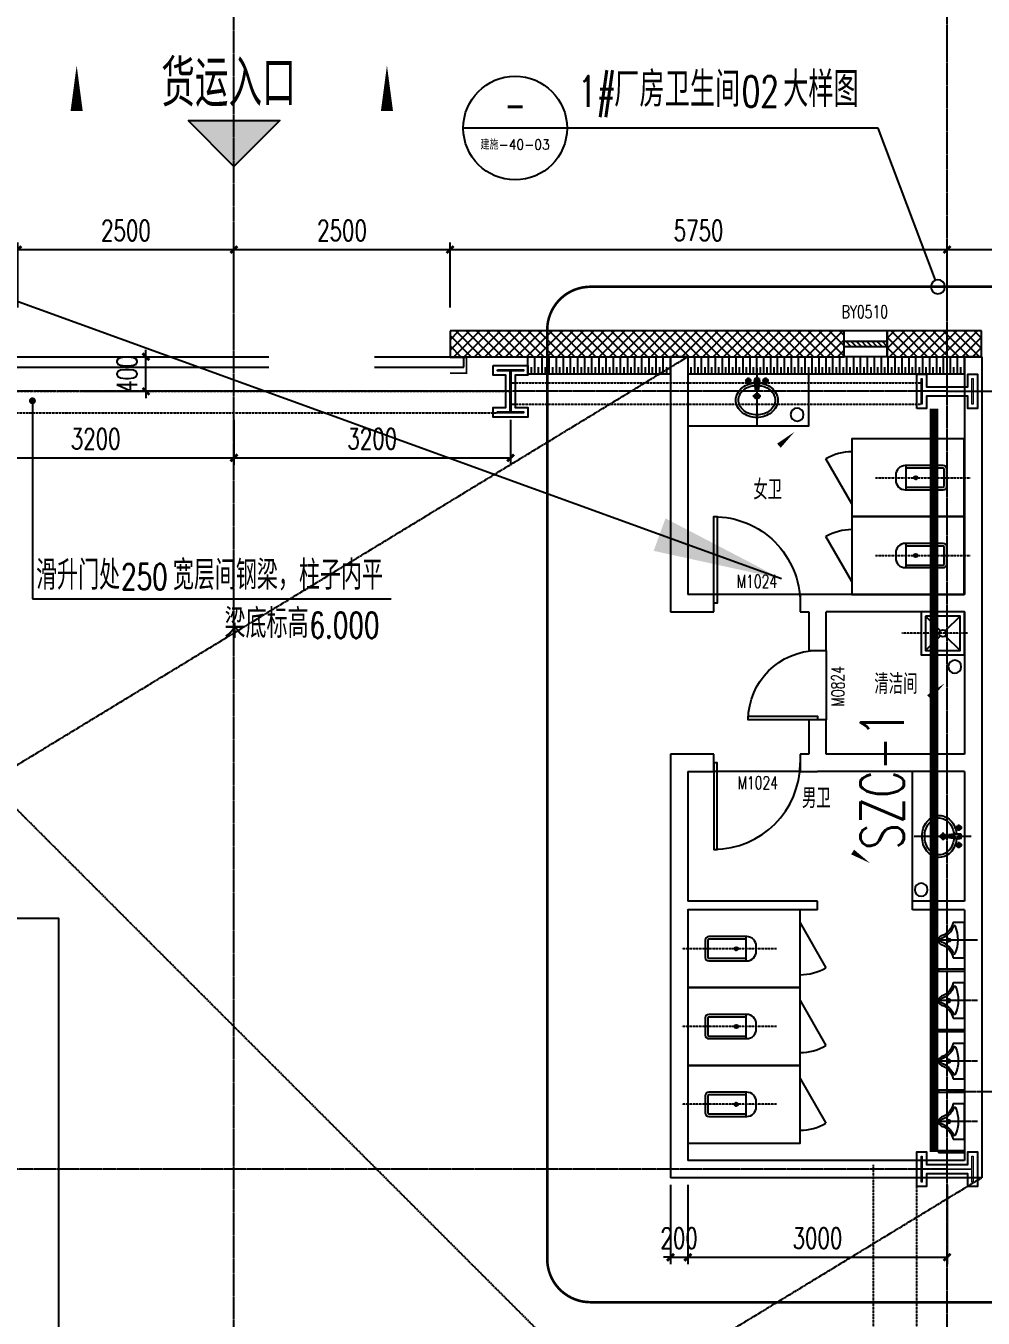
# Model space of a CAD drawing. Extents: x -954573 to 446329, y 489853 to 1226784.
# Drawn here: x -155112 to -144037, y 821096 to 836049 of the extents above; entities that cross this region are included whole.
import ezdxf
from ezdxf.enums import TextEntityAlignment as Align

# ---------------------------------------------------------------- set-up
doc = ezdxf.new("R2010")
doc.units = 0
doc.header["$LTSCALE"] = 10
doc.header["$MEASUREMENT"] = 0
for name, pattern in [('10平面$0$10平面$0$DASH', [0.35, 0.25, -0.1]), ('10平面$0$10平面$1$DOTE', [2.42, 2, -0.2, 0.02, -0.2]), ('10平面$0$CENTER', [2, 1.25, -0.25, 0.25, -0.25]), ('10平面$0$DOTE', [2.42, 2, -0.2, 0.02, -0.2]), ('10平面$1$DASH', [0.35, 0.25, -0.1])]:
    doc.linetypes.add(name, pattern=pattern)
doc.layers.get('Defpoints').update_dxf_attribs({"color": 210})
for name, color, linetype in [('10平面$0$10平面$0$WINDOW', 8, 'Continuous'), ('10平面$0$10平面$1$A-AXIS-DOTE', 8, '10平面$0$10平面$1$DOTE'), ('10平面$0$99平面图例外参$0$A-HATCH-2', 251, 'Continuous'), ('10平面$0$A-AXIS-DOTE', 8, '10平面$0$DOTE'), ('10平面$0$A-AXIS-DP', 8, 'Continuous'), ('10平面$0$A-AXIS-SYMB', 8, 'Continuous'), ('10平面$0$A-HATCH-2', 8, 'Continuous'), ('10平面$0$A-HRAIL', 8, 'Continuous'), ('10平面$0$A-LIN-V', 8, 'Continuous'), ('10平面$0$A-SFCE', 8, 'Continuous'), ('10平面$0$A-TEXT', 8, 'Continuous'), ('10平面$0$A-WC', 8, 'Continuous'), ('10平面$0$A-WINDOW', 8, 'Continuous'), ('10平面$0$AS-WALL', 8, 'Continuous'), ('10平面$0$DIM_ELEV', 3, 'Continuous'), ('10平面$0$DIM_SYMB', 8, 'Continuous'), ('10平面$0$FH-line', 8, 'Continuous'), ('10平面$0$FH-tri', 8, 'Continuous'), ('10平面$0$PUB_HATCH', 8, 'Continuous'), ('10平面$0$PUB_TEXT', 8, 'Continuous'), ('10平面$0$建-窗', 8, 'Continuous'), ('10平面$0$建-门', 8, 'Continuous'), ('10平面$0$建-门窗编号', 8, 'Continuous'), ('A-LIN-V', 9, 'Continuous'), ('建-引出', 3, 'Continuous')]:
    doc.layers.add(name, color=color, linetype=linetype)
for name, color, linetype, lineweight in [('10平面$0$S-col', 2, 'Continuous', 0), ('10平面$0$THIN', 7, 'Continuous', 0), ('10平面$0$柱间支撑', 6, '10平面$0$CENTER', 0)]:
    doc.layers.add(name, color=color, linetype=linetype, lineweight=lineweight)
doc.styles.add('10平面$0$_TCH_DIM', font='SIMPLEX', dxfattribs={"bigfont": 'GBCBIG'})
doc.styles.add('10平面$0$_TCH_DIM_T3', font='SIMPLEX', dxfattribs={"width": 0.705882, "bigfont": 'GBCBIG'})
doc.styles.add('10平面$0$_TCH_WINDOW', font='SIMPLEX', dxfattribs={"height": 3.5, "bigfont": 'GBCBIG'})
doc.styles.add('10平面$0$A-STANDARD', font='SIMPLEX', dxfattribs={"bigfont": 'GBCBIG'})
doc.styles.add('10平面$0$A-WIN-LABEL', font='SIMPLEX', dxfattribs={"bigfont": 'GBCBIG'})
doc.styles.add('10平面$0$TSSD_Rein', font='tj-romans1.shx', dxfattribs={"width": 0.7, "bigfont": 'tj-hztxt.shx'})
doc.dimstyles.new('10平面$0$_TCH_ARCH&&80', dxfattribs={"dimtxt": 238, "dimasz": 80, "dimexe": 80, "dimexo": 80, "dimgap": 101, "dimtad": 1, "dimdec": 0, "dimzin": 0, "dimdsep": 46, "dimtxsty": '10平面$0$_TCH_DIM_T3', "dimblk": '10平面$0$_ArchTick', "dimcen": 0.09, "dimclrt": 7, "dimazin": 2, "dimtfac": 1, "dimtdec": 0, "dimtix": 1, "dimtmove": 2, "dimatfit": 3, "dimfxl": 0, "dimtolj": 1, "dimtzin": 0, "dimarcsym": 0})
pattern_1 = [(45, (60, 0), (-60.000061, 60.000061), []), (135, (60, 0), (-60.000061, -60.000061), [])]

# ---------------------------------------------------------------- blocks, each defined once
blk = doc.blocks.new('10平面$0$_ArchTick')
at = {"color": 0, "linetype": 'ByBlock', "const_width": 0.4}
blk.add_lwpolyline([(-0.5, -0.5), (0.5, 0.5)], dxfattribs=at)
blk = doc.blocks.new('*D3168')
at = {"layer": '10平面$0$A-AXIS-DP', "color": 0, "lineweight": -2}
for p, q in [((68032, 26670), (68032, 26150)), ((71232, 26670), (71232, 26150)), ((68032, 26230), (71232, 26230))]:
    blk.add_line(p, q, dxfattribs=at)
at = {"layer": 'Defpoints', "color": 0}
for p in [(68032, 26750), (71232, 26750), (71232, 26230)]:
    blk.add_point(p, dxfattribs=at)
at = {"layer": '10平面$0$A-AXIS-DP', "color": 0, "lineweight": -2, "xscale": 80, "yscale": 80, "zscale": 80, "rotation": 180}
blk.add_blockref('10平面$0$_ArchTick', (68032, 26230), dxfattribs=at)
at = {"layer": '10平面$0$A-AXIS-DP', "color": 0, "lineweight": -2, "xscale": 80, "yscale": 80, "zscale": 80}
blk.add_blockref('10平面$0$_ArchTick', (71232, 26230), dxfattribs=at)
at = {"layer": '10平面$0$A-AXIS-DP', "color": 7, "insert": (69632, 26450), "char_height": 238, "attachment_point": 5, "style": '10平面$0$_TCH_DIM_T3'}
blk.add_mtext('\\A1;3200', dxfattribs=at)
blk = doc.blocks.new('*D3169')
at = {"layer": '10平面$0$A-AXIS-DP', "color": 0, "lineweight": -2}
for p, q in [((64832, 26670), (64832, 26150)), ((68032, 26670), (68032, 26150)), ((64832, 26230), (68032, 26230))]:
    blk.add_line(p, q, dxfattribs=at)
at = {"layer": 'Defpoints', "color": 0}
for p in [(64832, 26750), (68032, 26750), (68032, 26230)]:
    blk.add_point(p, dxfattribs=at)
at = {"layer": '10平面$0$A-AXIS-DP', "color": 0, "lineweight": -2, "xscale": 80, "yscale": 80, "zscale": 80, "rotation": 180}
blk.add_blockref('10平面$0$_ArchTick', (64832, 26230), dxfattribs=at)
at = {"layer": '10平面$0$A-AXIS-DP', "color": 0, "lineweight": -2, "xscale": 80, "yscale": 80, "zscale": 80}
blk.add_blockref('10平面$0$_ArchTick', (68032, 26230), dxfattribs=at)
at = {"layer": '10平面$0$A-AXIS-DP', "color": 7, "insert": (66432, 26450), "char_height": 238, "attachment_point": 5, "style": '10平面$0$_TCH_DIM_T3'}
blk.add_mtext('\\A1;3200', dxfattribs=at)
blk = doc.blocks.new('10平面$0$清洁间')
at = {"layer": '10平面$0$A-AXIS-DOTE', "linetype": '10平面$1$DASH'}
blk.add_lwpolyline([(2044571, 1694020), (2045331, 1694020)], dxfattribs=at)
at = {"layer": '10平面$0$A-WC'}
for points in [[(2045106, 1693770), (2045106, 1694270), (2044606, 1694270), (2044606, 1693770)], [(2045056, 1693820), (2045056, 1694220), (2044656, 1694220), (2044656, 1693820)]]:
    blk.add_lwpolyline(points, close=True, dxfattribs=at)
for points in [[(2044828, 1694048), (2044656, 1694220)], [(2044884, 1694048), (2045056, 1694220)], [(2044656, 1693820), (2044828, 1693991)], [(2045056, 1693820), (2044884, 1693991)]]:
    blk.add_lwpolyline(points, dxfattribs=at)
blk.add_circle((2044856, 1694020), 40, dxfattribs=at)
blk = doc.blocks.new('10平面$0$厕卫')
at = {"layer": '10平面$0$A-AXIS-DOTE', "linetype": '10平面$1$DASH'}
blk.add_line((50, -823), (50, 272), dxfattribs=at)
at = {"layer": '10平面$0$A-WC'}
for p, q in [((-60, -40), (-60, -470)), ((150, -30), (-50, -30)), ((160, -470), (160, -40)), ((190, -470), (-90, -470)), ((350, -1097), (-170, -1397))]:
    blk.add_line(p, q, dxfattribs=at)
blk.add_lwpolyline([(-400, 203), (-400, -1097), (500, -1097), (500, 203)], close=True, dxfattribs=at)
blk.add_lwpolyline([(190, -40, 0.414214), (150, 0), (-50, 0, 0.414214), (-90, -40), (-90, -480, 0.414214), (20, -590), (80, -590, 0.414214), (190, -480)], format="xyb", close=True, dxfattribs=at)
blk.add_circle((50, -359), 20, dxfattribs=at)
for centre, radius, start, end in [((-50, -40), 10, 90, 180), ((150, -40), 10, 0, 90), ((350, -1097), 600, 180, 209.9999)]:
    blk.add_arc(centre, radius, start, end, dxfattribs=at)
for p in [(50, 0), (50, -359)]:
    blk.add_point(p, dxfattribs=at)
blk = doc.blocks.new('10平面$0$$lvtry$00000224')
at = {"color": 0}
for p, q in [((-363, 0), (-363, -300)), ((-338, 0), (-363, 0)), ((-338, 0), (-338, -300)), ((337, 0), (337, -300)), ((362, 0), (337, 0)), ((362, 0), (362, -300)), ((-338, -300), (-363, -300)), ((362, -300), (337, -300))]:
    blk.add_line(p, q, dxfattribs=at)
at = {"color": 0, "elevation": 0}
blk.add_lwpolyline([(-205, -131), (-205, 0), (205, 0), (205, -131, 0.268068), (51, -263, -0.317765), (0, -300, -0.317765), (-51, -263, 0.268068)], format="xyb", close=True, dxfattribs=at)
at = {"color": 0}
blk.add_circle((0, -182, 0), 20, dxfattribs=at)
for centre, radius, start, end in [((-152, -115, 0), 10, 114.1084, 248.1394), ((5, -466, 0), 395, 66.6675, 114.1084), ((-243, -341, 0), 233, 19.2639, 68.1394), ((243, -341, 0), 233, 110.4941, 160.7361), ((158, -113, 0), 10, 290.4941, 66.6675), ((0, -256, 0), 24, 199.2639, 269.4998), ((0, -256, 0), 24, 270.5002, 340.7361)]:
    blk.add_arc(centre, radius, start, end, dxfattribs=at)
blk.add_point((0, -182, 0), dxfattribs=at)
at = {"layer": '10平面$0$A-AXIS-DOTE'}
blk.add_lwpolyline([(0, 153), (0, -367)], dxfattribs=at)
blk = doc.blocks.new('10平面$0$小便器')
at = {"layer": '10平面$0$A-WC', "xscale": -1, "rotation": 89.99999999999999}
blk.add_blockref('10平面$0$$lvtry$00000224', (2044606, 1695654), dxfattribs=at)
blk = doc.blocks.new('10平面$0$45345')
at = {"layer": '10平面$0$A-WC'}
h = blk.add_hatch(dxfattribs=at)
h.set_pattern_fill('ANSI31', color=256, scale=10)
h.set_pattern_definition([(30, (40598742844.535, 3385776346.45), (-7.9375, 13.74815), [])])
edge = h.paths.add_edge_path()
edge.add_arc((40598742441.347763, 3385774511.717568), 50, 0, 360)
blk.add_circle((40598742441.347763, 3385774511.717568), 50, dxfattribs=at)
blk = doc.blocks.new('10平面$0$343243')
at = {"layer": '10平面$0$10平面$1$A-AXIS-DOTE'}
blk.add_lwpolyline([(-137039, 783550), (-137039, 784210)], dxfattribs=at)
at = {"layer": '10平面$0$A-WC'}
for p, q in [((-137084, 783875), (-136994, 783875)), ((-137039, 783830), (-137039, 783920)), ((-137139, 783657), (-137139, 783731)), ((-137071, 783707), (-137056, 783814)), ((-137064, 783668), (-137071, 783707)), ((-137064, 783668), (-137056, 783814)), ((-137056, 783814), (-137022, 783814)), ((-137056, 783804), (-137022, 783804)), ((-137014, 783668), (-137022, 783814)), ((-137008, 783707), (-137022, 783814)), ((-137014, 783668), (-137008, 783707)), ((-136939, 783657), (-136939, 783731)), ((-137176, 783694), (-137103, 783694)), ((-137064, 783668), (-137014, 783668)), ((-137063, 783687), (-137015, 783687)), ((-136976, 783694), (-136903, 783694))]:
    blk.add_line(p, q, dxfattribs=at)
for points in [[(-137069, 783721, -0.055034), (-137132, 783735, -0.088849), (-137208, 783776, -0.104988), (-137263, 783843, -0.12017), (-137282, 783920, -0.12017), (-137263, 783997, -0.104988), (-137208, 784064, -0.088849), (-137132, 784105, -0.080052), (-137039, 784120, -0.080052)], [(-137065, 783751, -0.056066), (-137123, 783763, -0.088849), (-137190, 783800, -0.104988), (-137237, 783857, -0.12017), (-137252, 783920, -0.12017), (-137237, 783983, -0.104988), (-137190, 784040, -0.088849), (-137123, 784077, -0.080052), (-137039, 784090, -0.080052)], [(-137039, 784120, -0.080052), (-136946, 784105, -0.088849), (-136870, 784064, -0.104988), (-136815, 783997, -0.12017), (-136796, 783920, -0.12017), (-136815, 783843, -0.104988), (-136870, 783776, -0.088849), (-136946, 783735, -0.055034), (-137010, 783721, -0.080052)], [(-137039, 784090, -0.080052), (-136956, 784077, -0.088849), (-136889, 784040, -0.104988), (-136842, 783983, -0.12017), (-136826, 783920, -0.12017), (-136842, 783857, -0.104988), (-136889, 783800, -0.088849), (-136956, 783763, -0.056066), (-137014, 783751, -0.080052)]]:
    blk.add_lwpolyline(points, format="xyb", dxfattribs=at)
for centre, radius in [((-137039, 783875), 30), ((-137039, 783875), 20), ((-137139, 783694), 25), ((-137139, 783694), 15), ((-136939, 783694), 25), ((-136939, 783694), 15)]:
    blk.add_circle(centre, radius, dxfattribs=at)
for centre, start, end in [((-137040, 783695), 80.5252, 279.4748), ((-137038, 783695), 260.5252, 99.4748)]:
    blk.add_arc(centre, 7.19, start, end, dxfattribs=at)
blk = doc.blocks.new('*U3202')
at = {"color": 0}
blk.add_lwpolyline([(500, 0), (500, 1000), (460, 1000), (460, 0)], close=True, dxfattribs=at)
blk.add_arc((500, 0), 1000, 90, 180, dxfattribs=at)
blk = doc.blocks.new('*U3201')
at = {"color": 0, "xscale": 0.001, "yscale": 0.001, "zscale": 0.001}
blk.add_blockref('*U3202', (0, 0), dxfattribs=at)
blk = doc.blocks.new('*U3204')
at = {"color": 0}
blk.add_lwpolyline([(400, 0), (400, 800), (360, 800), (360, 0)], close=True, dxfattribs=at)
blk.add_arc((400, 0), 800, 90, 180, dxfattribs=at)
blk = doc.blocks.new('*U3203')
at = {"color": 0, "xscale": 0.00125, "yscale": 0.00125, "zscale": 0.00125}
blk.add_blockref('*U3204', (0, 0), dxfattribs=at)
blk = doc.blocks.new('10平面$0$ert4e6546')
at = {"layer": '10平面$0$A-AXIS-DOTE'}
blk.add_lwpolyline([(2222, -4363), (1702, -4363)], dxfattribs=at)
at = {"layer": '10平面$0$A-AXIS-SYMB'}
for points in [[(-426, 1047, 0, 0, 0), (104, 1517, 0, 64, 0), (-76, 1358, 0, 0, 0)], [(1310, -1863, 0, 0, 0), (1840, -1393, 0, 64, 0), (1660, -1552, 0, 0, 0)], [(364, -3083, 0, 0, 0), (980, -3473, 0, 64, 0), (777, -3344, 0, 0, 0)]]:
    blk.add_lwpolyline(points, format="xyseb", dxfattribs=at)
at = {"layer": '10平面$0$A-LIN-V'}
blk.add_line((2070, 2187), (-1130, 2187), dxfattribs=at)
at = {"layer": '10平面$0$A-WC'}
for p, q in [((1470, -3913), (1470, -2413)), ((2070, -4700), (1770, -4700)), ((1770, -4700), (1770, -4725)), ((2070, -4725), (1770, -4725)), ((2070, -4700), (2070, -4725))]:
    blk.add_line(p, q, dxfattribs=at)
blk.add_lwpolyline([(-1130, 1587), (270, 1587), (270, 2187), (270, 2187)], dxfattribs=at)
at = {"layer": '10平面$0$A-WC', "elevation": 0}
blk.add_lwpolyline([(1939, -4568), (2070, -4568), (2070, -4158), (1939, -4158, -0.268068), (1806, -4312, 0.317765), (1770, -4363, 0.317765), (1806, -4414, -0.268068)], format="xyb", close=True, dxfattribs=at)
at = {"layer": '10平面$0$A-WC'}
blk.add_circle((1888, -4363, 0), 20, dxfattribs=at)
for centre, radius, start, end in [((1729, -4120, 0), 233, 289.2639, 339.5059), ((1957, -4205, 0), 10, 23.3325, 159.5059), ((1603, -4358, 0), 395, 335.8916, 23.3325), ((1814, -4363, 0), 24, 109.2639, 179.4998), ((1814, -4363, 0), 24, 180.5002, 250.7361), ((1729, -4606, 0), 233, 21.8606, 70.7361), ((1955, -4515, 0), 10, 201.8606, 335.8916)]:
    blk.add_arc(centre, radius, start, end, dxfattribs=at)
blk.add_point((1888, -4363, 0), dxfattribs=at)
at = {"layer": '10平面$0$AS-WALL'}
for p, q in [((-1330, 2387), (-1330, -563)), ((-1130, 2387), (-1330, 2387)), ((-1130, 2387), (-1130, -363)), ((2070, 2387), (2070, -363)), ((2270, 2387), (2070, 2387)), ((2270, 2387), (2270, -463)), ((-830, -363), (-1130, -363)), ((-830, -563), (-830, -363)), ((370, -363), (170, -363)), ((170, -363), (170, -563)), ((2070, -363), (370, -363)), ((-1330, -563), (-830, -563)), ((170, -563), (270, -563)), ((270, -563), (270, -1013)), ((470, -1013), (470, -563)), ((2070, -563), (470, -563)), ((2070, -563), (2070, -2213)), ((2270, -463), (2270, -2313)), ((270, -1013), (470, -1013)), ((470, -1813), (270, -1813)), ((270, -1813), (270, -2213)), ((470, -2213), (470, -1813)), ((-1330, -2213), (-1330, -3963)), ((-830, -2213), (-1330, -2213)), ((-830, -2413), (-830, -2213)), ((270, -2213), (170, -2213)), ((170, -2213), (170, -2413)), ((2070, -2213), (470, -2213)), ((2270, -2313), (2270, -3963)), ((-1130, -2413), (-1130, -3913)), ((-1130, -2413), (-830, -2413)), ((170, -2413), (370, -2413)), ((2070, -2413), (370, -2413)), ((2070, -2413), (2070, -3913)), ((-1330, -3963), (-1330, -7113)), ((370, -3913), (-1130, -3913)), ((370, -4013), (-1130, -4013)), ((-1130, -4013), (-1130, -6913)), ((370, -4013), (370, -3913)), ((2070, -3913), (1470, -3913)), ((1470, -4013), (1470, -3913)), ((2070, -4013), (1470, -4013)), ((2070, -4013), (2070, -6913)), ((2270, -3963), (2270, -7113)), ((2070, -6913), (-1130, -6913)), ((2270, -7113), (-1330, -7113))]:
    blk.add_line(p, q, dxfattribs=at)
at = {"layer": '10平面$0$建-门'}
for p, q in [((170, -363), (-830, -363)), ((470, -1013), (470, -1813)), ((170, -2413), (-830, -2413))]:
    blk.add_line(p, q, dxfattribs=at)
for name, p, rotation in [('10平面$0$厕卫', (1866, 1037), 270), ('10平面$0$厕卫', (1866, 137), 270), ('10平面$0$厕卫', (-928, -4513), 90), ('10平面$0$小便器', (2046676, 1690591), 180), ('10平面$0$厕卫', (-928, -5413), 90), ('10平面$0$小便器', (2046676, 1689891), 180), ('10平面$0$厕卫', (-928, -6313), 90), ('10平面$0$小便器', (2046676, 1689191), 180)]:
    blk.add_blockref(name, p, dxfattribs=dict(rotation=rotation))
at = {"layer": '10平面$0$A-HRAIL', "rotation": 180}
blk.add_blockref('10平面$0$清洁间', (2046676, 1693207), dxfattribs=at)
at = {"layer": '10平面$0$A-LIN-V', "xscale": -1.5, "yscale": 1.5, "zscale": 1.5}
for p in [(60898113797, -5078660050), (60898115621, -5078662967), (60898115232, -5078665548)]:
    blk.add_blockref('10平面$0$45345', p, dxfattribs=at)
at = {"layer": '10平面$0$A-WINDOW'}
for p, rotation in [((-137370, 785805), 180), ((785700, 133876), 90)]:
    blk.add_blockref('10平面$0$343243', p, dxfattribs=dict(at, rotation=rotation))
at = {"layer": '10平面$0$建-门'}
ref = blk.add_blockref('*U3201', (-330, -463), dxfattribs=dict(at, xscale=1000, yscale=-1000, zscale=199.9999999999999, rotation=180.0000000000208))
ref.add_attrib('A', 'M1024', (-564, -287), dxfattribs={"layer": '10平面$0$建-门窗编号', "height": 148.8, "style": '10平面$0$A-WIN-LABEL', "width": 0.705882})
ref = blk.add_blockref('*U3203', (370, -1413), dxfattribs=dict(at, xscale=800, yscale=-800, zscale=199.9999999999998, rotation=270))
ref.add_attrib('A', 'M0824', (681, -1660), dxfattribs={"layer": '10平面$0$建-门窗编号', "height": 148.8, "rotation": 90, "style": '10平面$0$A-WIN-LABEL', "width": 0.705882})
ref = blk.add_blockref('*U3201', (-330, -2313), dxfattribs=dict(at, xscale=1000, yscale=1000, zscale=200, rotation=180.0000000000208))
ref.add_attrib('A', 'M1024', (-554, -2617), dxfattribs={"layer": '10平面$0$建-门窗编号', "height": 148.8, "style": '10平面$0$A-WIN-LABEL', "width": 0.705882})
at = {"layer": '10平面$0$A-TEXT', "style": '10平面$0$_TCH_WINDOW'}
for s, p in [('女卫', (-372, 733)), ('清洁间', (1028, -1515)), ('男卫', (191, -2836))]:
    blk.add_text(s, height=231.5, dxfattribs=at).set_placement(p)
blk = doc.blocks.new('10平面$0$JYC-1')
at = {"layer": '10平面$0$FH-tri'}
h = blk.add_hatch(color=2, dxfattribs=at)
h.dxf.hatch_style = 1
h.paths.add_polyline_path([(-341833, 337401), (-340583, 338651), (-340583, 337401)])
at = {"layer": '10平面$0$FH-tri', "color": 2}
blk.add_lwpolyline([(-341833, 337401), (-340583, 338651), (-340583, 338651), (-340583, 337401)], close=True, dxfattribs=at)
at = {"layer": '10平面$0$A-TEXT', "style": '10平面$0$A-STANDARD'}
blk.add_text('货运入口', height=900.2, rotation=45, dxfattribs=at).set_placement((-342391, 337226))
blk = doc.blocks.new('10平面$0$_FZH')
at = {"layer": '10平面$0$A-HATCH-2'}
blk.add_lwpolyline([(-0.437, -0.25), (-0.437, 0.25), (-0.297, 0.25), (-0.297, 0.067), (0.298, 0.067), (0.298, 0.25), (0.438, 0.25), (0.438, -0.25), (0.298, -0.25), (0.298, -0.068), (-0.297, -0.068), (-0.297, -0.25)], close=True, dxfattribs=at)
at = {"layer": '10平面$0$S-col'}
blk.add_lwpolyline([(-0.375, -0.188), (-0.375, 0.187), (-0.36, 0.187), (-0.36, 0.005), (0.36, 0.005), (0.36, 0.187), (0.375, 0.187), (0.375, -0.188), (0.36, -0.188), (0.36, -0.005), (-0.36, -0.005), (-0.36, -0.188)], close=True, dxfattribs=at)
blk = doc.blocks.new('10平面$0$342343243')
at = {"layer": '10平面$0$A-AXIS-DP', "color": 5}
blk.add_lwpolyline([(-155704, 832070), (-155404, 832070), (-155404, 832058), (-155550, 832058), (-155550, 831582), (-155404, 831582), (-155404, 831570), (-155704, 831570), (-155704, 831582), (-155558, 831582), (-155558, 832058), (-155704, 832058), (-155704, 832070)], close=True, dxfattribs=at)
at = {"layer": '10平面$0$A-HATCH-2'}
blk.add_lwpolyline([(-155754, 832120), (-155354, 832120), (-155354, 832008), (-155500, 832008), (-155500, 831632), (-155354, 831632), (-155354, 831520), (-155754, 831520), (-155754, 831632), (-155608, 831632), (-155608, 832008), (-155754, 832008)], close=True, dxfattribs=at)
blk = doc.blocks.new('10平面$0$w4234324')
at = {"xscale": 800.0000000000005, "yscale": 800.0000000000005, "zscale": 800.0000000000005}
for p in [(-144454, 831820), (-144454, 822820)]:
    blk.add_blockref('10平面$0$_FZH', p, dxfattribs=at)
at = {"layer": '10平面$0$A-AXIS-DP'}
blk.add_blockref('10平面$0$342343243', (6050, 0), dxfattribs=at)
blk = doc.blocks.new('*D3365')
at = {"layer": '10平面$0$A-AXIS-DP', "color": 0, "lineweight": -2}
for p, q in [((-153722, 832220), (-153722, 832300)), ((-154450, 832220), (-153642, 832220)), ((-153722, 831820), (-153722, 832220)), ((-154450, 831820), (-153642, 831820)), ((-153722, 831820), (-153722, 831740))]:
    blk.add_line(p, q, dxfattribs=at)
at = {"layer": 'Defpoints', "color": 0}
for p in [(-154530, 832220), (-153722, 832220), (-154530, 831820)]:
    blk.add_point(p, dxfattribs=at)
at = {"layer": '10平面$0$A-AXIS-DP', "color": 0, "lineweight": -2, "xscale": 80, "yscale": 80, "zscale": 80}
for p, rotation in [((-153722, 832220), 270), ((-153722, 831820), 90)]:
    blk.add_blockref('10平面$0$_ArchTick', p, dxfattribs=dict(at, rotation=rotation))
at = {"layer": '10平面$0$A-AXIS-DP', "color": 7, "insert": (-153942, 832020), "char_height": 238, "attachment_point": 5, "rotation": 90, "style": '10平面$0$_TCH_DIM_T3'}
blk.add_mtext('\\A1;400', dxfattribs=at)
blk = doc.blocks.new('10平面$0$3132')
at = {"layer": '10平面$0$A-AXIS-SYMB'}
for p, q in [((-148851, 834866), (-150051, 834866)), ((-145250, 834866), (-148851, 834866)), ((-144588, 833105), (-145250, 834866))]:
    blk.add_line(p, q, dxfattribs=at)
blk.add_lwpolyline([(-144479, 833030, 1), (-144641, 833030, 1)], format="xyb", close=True, dxfattribs=at)
blk.add_circle((-149451, 834866), 600, dxfattribs=at)
at = {"layer": '10平面$0$DIM_ELEV', "linetype": '10平面$1$DASH', "const_width": 30}
blk.add_lwpolyline([(-148580, 833030), (-143480, 833030, -0.414214), (-142980, 832530), (-142980, 821780, -0.414214), (-143480, 821280), (-148580, 821280, -0.414214), (-149080, 821780), (-149080, 832530, -0.414214)], format="xyb", close=True, dxfattribs=at)
at = {"layer": '10平面$0$PUB_TEXT', "style": '10平面$0$_TCH_DIM', "width": 0.705882}
for s, p in [('1#', (-148725, 835111)), ('02', (-146831, 835111))]:
    blk.add_text(s, height=357, dxfattribs=at).set_placement(p)
at = {"layer": '10平面$0$PUB_TEXT', "style": '10平面$0$_TCH_DIM'}
for s, p in [('厂房卫生间', (-148305, 835111)), ('大样图', (-146351, 835111))]:
    blk.add_text(s, height=405.1, dxfattribs=at).set_placement(p)
for s, height, width, p, p2 in [('-', 365, 0.777778, (-149573, 834954), (-149329, 834954)), ('建施-40-03', 114.3, 0.940725, (-149852, 834618), (-149051, 834618))]:
    blk.add_text(s, height=height, dxfattribs=dict(at, width=width)).set_placement(p, p2, align=Align.FIT)
blk = doc.blocks.new('10平面$0$23124232432')
at = {"layer": '10平面$0$柱间支撑', "const_width": 100}
blk.add_lwpolyline([(-144604, 831620), (-144604, 823020)], dxfattribs=at)
at = {"layer": '10平面$0$THIN', "style": '10平面$0$TSSD_Rein', "width": 0.7}
blk.add_text('SZC-1', height=500, rotation=90, dxfattribs=at).set_placement((-144804, 827320), align=Align.BOTTOM_CENTER)
blk = doc.blocks.new('10平面$0$3333')
at = {"layer": '10平面$0$A-SFCE', "const_width": 20}
blk.add_lwpolyline([(-227064, 766320), (-227064, 766510), (-227244, 766510), (-227244, 766320)], dxfattribs=at)
blk = doc.blocks.new('10平面$0$99平面图例外参$0$$LinePat$填挖边坡')
at = {"color": 0}
for p, q in [((0, 0), (0, -1500)), ((300, 0), (300, -600))]:
    blk.add_line(p, q, dxfattribs=at)
at = {"layer": 'Defpoints', "color": 0}
blk.add_point((600, 0), dxfattribs=at)
blk = doc.blocks.new('10平面$0$34242343243')
at = {"layer": '10平面$0$A-LIN-V'}
for p, q in [((-149304, 832020), (-149304, 832220)), ((-147654, 832020), (-149304, 832020)), ((-144254, 832020), (-147454, 832020))]:
    blk.add_line(p, q, dxfattribs=at)
at = {"layer": '10平面$0$99平面图例外参$0$A-HATCH-2', "color": 203}
for p, xscale, yscale, zscale, rotation in [((-149222, 832020), 0.1375000007618825, 0.1333333333333333, 0.1333333333333333, 179.9999999990459), ((-149139, 832020), 0.1375000007618825, 0.1333333333333333, 0.1333333333333333, 179.9999999990459), ((-149057, 832020), 0.1375000007618825, 0.1333333333333333, 0.1333333333333333, 179.9999999990459), ((-148974, 832020), 0.1375000007618825, 0.1333333333333333, 0.1333333333333333, 179.9999999990459), ((-148892, 832020), 0.1375000007618825, 0.1333333333333333, 0.1333333333333333, 179.9999999990459), ((-148809, 832020), 0.1375000007618825, 0.1333333333333333, 0.1333333333333333, 179.9999999990459), ((-148727, 832020), 0.1375000007618825, 0.1333333333333333, 0.1333333333333333, 179.9999999990459), ((-148644, 832020), 0.1375000007618825, 0.1333333333333333, 0.1333333333333333, 179.9999999990459), ((-148562, 832020), 0.1375000007618825, 0.1333333333333333, 0.1333333333333333, 179.9999999990459), ((-148479, 832020), 0.1375000007618825, 0.1333333333333333, 0.1333333333333333, 179.9999999990459), ((-148397, 832020), 0.1375000007618825, 0.1333333333333333, 0.1333333333333333, 179.9999999990459), ((-148314, 832020), 0.1375000007618825, 0.1333333333333333, 0.1333333333333333, 179.9999999990459), ((-148232, 832020), 0.1375000007618825, 0.1333333333333333, 0.1333333333333333, 179.9999999990459), ((-148149, 832020), 0.1375000007618825, 0.1333333333333333, 0.1333333333333333, 179.9999999990459), ((-148067, 832020), 0.1375000007618825, 0.1333333333333333, 0.1333333333333333, 179.9999999990459), ((-147984, 832020), 0.1375000007618825, 0.1333333333333333, 0.1333333333333333, 179.9999999990459), ((-147902, 832020), 0.1375000007618825, 0.1333333333333333, 0.1333333333333333, 179.9999999990459), ((-147819, 832020), 0.1375000007618825, 0.1333333333333333, 0.1333333333333333, 179.9999999990459), ((-147737, 832020), 0.1375000007618825, 0.1333333333333333, 0.1333333333333333, 179.9999999990459), ((-147654, 832020), 0.1375000007618825, 0.1333333333333333, 0.1333333333333333, 179.9999999990459), ((-147374, 832020), 0.1333333333333309, 0.1333333333333309, 0.1333333333333309, 179.9999999990433), ((-147294, 832020), 0.1333333333333309, 0.1333333333333309, 0.1333333333333309, 179.9999999990433), ((-147214, 832020), 0.1333333333333309, 0.1333333333333309, 0.1333333333333309, 179.9999999990433), ((-147134, 832020), 0.1333333333333309, 0.1333333333333309, 0.1333333333333309, 179.9999999990433), ((-147054, 832020), 0.1333333333333309, 0.1333333333333309, 0.1333333333333309, 179.9999999990433), ((-146974, 832020), 0.1333333333333309, 0.1333333333333309, 0.1333333333333309, 179.9999999990433), ((-146894, 832020), 0.1333333333333309, 0.1333333333333309, 0.1333333333333309, 179.9999999990433), ((-146814, 832020), 0.1333333333333309, 0.1333333333333309, 0.1333333333333309, 179.9999999990433), ((-146734, 832020), 0.1333333333333309, 0.1333333333333309, 0.1333333333333309, 179.9999999990433), ((-146654, 832020), 0.1333333333333309, 0.1333333333333309, 0.1333333333333309, 179.9999999990433), ((-146574, 832020), 0.1333333333333309, 0.1333333333333309, 0.1333333333333309, 179.9999999990433), ((-146494, 832020), 0.1333333333333309, 0.1333333333333309, 0.1333333333333309, 179.9999999990433), ((-146414, 832020), 0.1333333333333309, 0.1333333333333309, 0.1333333333333309, 179.9999999990433), ((-146334, 832020), 0.1333333333333309, 0.1333333333333309, 0.1333333333333309, 179.9999999990433), ((-146254, 832020), 0.1333333333333309, 0.1333333333333309, 0.1333333333333309, 179.9999999990433), ((-146174, 832020), 0.1333333333333309, 0.1333333333333309, 0.1333333333333309, 179.9999999990433), ((-146094, 832020), 0.1333333333333309, 0.1333333333333309, 0.1333333333333309, 179.9999999990433), ((-146014, 832020), 0.1333333333333309, 0.1333333333333309, 0.1333333333333309, 179.9999999990433), ((-145934, 832020), 0.1333333333333309, 0.1333333333333309, 0.1333333333333309, 179.9999999990433), ((-145854, 832020), 0.1333333333333309, 0.1333333333333309, 0.1333333333333309, 179.9999999990433), ((-145774, 832020), 0.1333333333333309, 0.1333333333333309, 0.1333333333333309, 179.9999999990433), ((-145694, 832020), 0.1333333333333309, 0.1333333333333309, 0.1333333333333309, 179.9999999990433), ((-145614, 832020), 0.1333333333333309, 0.1333333333333309, 0.1333333333333309, 179.9999999990433), ((-145534, 832020), 0.1333333333333309, 0.1333333333333309, 0.1333333333333309, 179.9999999990433), ((-145454, 832020), 0.1333333333333309, 0.1333333333333309, 0.1333333333333309, 179.9999999990433), ((-145374, 832020), 0.1333333333333309, 0.1333333333333309, 0.1333333333333309, 179.9999999990433), ((-145294, 832020), 0.1333333333333309, 0.1333333333333309, 0.1333333333333309, 179.9999999990433), ((-145214, 832020), 0.1333333333333309, 0.1333333333333309, 0.1333333333333309, 179.9999999990433), ((-145134, 832020), 0.1333333333333309, 0.1333333333333309, 0.1333333333333309, 179.9999999990433), ((-145054, 832020), 0.1333333333333309, 0.1333333333333309, 0.1333333333333309, 179.9999999990433), ((-144974, 832020), 0.1333333333333309, 0.1333333333333309, 0.1333333333333309, 179.9999999990433), ((-144894, 832020), 0.1333333333333309, 0.1333333333333309, 0.1333333333333309, 179.9999999990433), ((-144814, 832020), 0.1333333333333309, 0.1333333333333309, 0.1333333333333309, 179.9999999990433), ((-144734, 832020), 0.1333333333333309, 0.1333333333333309, 0.1333333333333309, 179.9999999990433), ((-144654, 832020), 0.1333333333333309, 0.1333333333333309, 0.1333333333333309, 179.9999999990433), ((-144574, 832020), 0.1333333333333309, 0.1333333333333309, 0.1333333333333309, 179.9999999990433), ((-144494, 832020), 0.1333333333333309, 0.1333333333333309, 0.1333333333333309, 179.9999999990433), ((-144414, 832020), 0.1333333333333309, 0.1333333333333309, 0.1333333333333309, 179.9999999990433), ((-144334, 832020), 0.1333333333333309, 0.1333333333333309, 0.1333333333333309, 179.9999999990433), ((-144254, 832020), 0.1333333333333309, 0.1333333333333309, 0.1333333333333309, 179.9999999990433)]:
    blk.add_blockref('10平面$0$99平面图例外参$0$$LinePat$填挖边坡', p, dxfattribs=dict(at, xscale=xscale, yscale=yscale, zscale=zscale, rotation=rotation))
at = {"layer": '10平面$0$A-SFCE', "xscale": -1, "rotation": 270}
blk.add_blockref('10平面$0$3333', (-916525, 1059274), dxfattribs=at)
blk = doc.blocks.new('*D3717')
at = {"layer": '10平面$0$A-AXIS-DP', "color": 0, "lineweight": -2}
for p, q in [((-147454, 822640), (-147454, 821720)), ((-144454, 822640), (-144454, 821720)), ((-147454, 821800), (-144454, 821800))]:
    blk.add_line(p, q, dxfattribs=at)
at = {"layer": 'Defpoints', "color": 0}
for p in [(-147454, 822720), (-144454, 822720), (-144454, 821800)]:
    blk.add_point(p, dxfattribs=at)
at = {"layer": '10平面$0$A-AXIS-DP', "color": 0, "lineweight": -2, "xscale": 80, "yscale": 80, "zscale": 80, "rotation": 180}
blk.add_blockref('10平面$0$_ArchTick', (-147454, 821800), dxfattribs=at)
at = {"layer": '10平面$0$A-AXIS-DP', "color": 0, "lineweight": -2, "xscale": 80, "yscale": 80, "zscale": 80}
blk.add_blockref('10平面$0$_ArchTick', (-144454, 821800), dxfattribs=at)
at = {"layer": '10平面$0$A-AXIS-DP', "color": 7, "insert": (-145954, 822020), "char_height": 238, "attachment_point": 5, "style": '10平面$0$_TCH_DIM_T3'}
blk.add_mtext('\\A1;3000', dxfattribs=at)
blk = doc.blocks.new('*D3718')
at = {"layer": '10平面$0$A-AXIS-DP', "color": 0, "lineweight": -2}
for p, q in [((-147654, 822640), (-147654, 821720)), ((-147454, 822640), (-147454, 821720)), ((-147654, 821800), (-147734, 821800)), ((-147654, 821800), (-147454, 821800)), ((-147454, 821800), (-147374, 821800))]:
    blk.add_line(p, q, dxfattribs=at)
at = {"layer": 'Defpoints', "color": 0}
for p in [(-147654, 822720), (-147454, 822720), (-147454, 821800)]:
    blk.add_point(p, dxfattribs=at)
at = {"layer": '10平面$0$A-AXIS-DP', "color": 0, "lineweight": -2, "xscale": 80, "yscale": 80, "zscale": 80}
blk.add_blockref('10平面$0$_ArchTick', (-147654, 821800), dxfattribs=at)
at = {"layer": '10平面$0$A-AXIS-DP', "color": 0, "lineweight": -2, "xscale": 80, "yscale": 80, "zscale": 80, "rotation": 180}
blk.add_blockref('10平面$0$_ArchTick', (-147454, 821800), dxfattribs=at)
at = {"layer": '10平面$0$A-AXIS-DP', "color": 7, "insert": (-147554, 822020), "char_height": 238, "attachment_point": 5, "style": '10平面$0$_TCH_DIM_T3'}
blk.add_mtext('\\A1;200', dxfattribs=at)
blk = doc.blocks.new('*D4301')
at = {"layer": '10平面$0$A-AXIS-DP', "color": 0, "lineweight": -2}
for p, q in [((-155204, 832790), (-155204, 833540)), ((-152704, 832790), (-152704, 833540)), ((-155204, 833460), (-152704, 833460))]:
    blk.add_line(p, q, dxfattribs=at)
at = {"layer": 'Defpoints', "color": 0}
for p in [(-152704, 833460), (-155204, 832710), (-152704, 832710)]:
    blk.add_point(p, dxfattribs=at)
at = {"layer": '10平面$0$A-AXIS-DP', "color": 0, "lineweight": -2, "xscale": 80, "yscale": 80, "zscale": 80, "rotation": 180}
blk.add_blockref('10平面$0$_ArchTick', (-155204, 833460), dxfattribs=at)
at = {"layer": '10平面$0$A-AXIS-DP', "color": 0, "lineweight": -2, "xscale": 80, "yscale": 80, "zscale": 80}
blk.add_blockref('10平面$0$_ArchTick', (-152704, 833460), dxfattribs=at)
at = {"layer": '10平面$0$A-AXIS-DP', "color": 7, "insert": (-153954, 833680), "char_height": 238, "attachment_point": 5, "style": '10平面$0$_TCH_DIM_T3'}
blk.add_mtext('\\A1;2500', dxfattribs=at)
blk = doc.blocks.new('*D4302')
at = {"layer": '10平面$0$A-AXIS-DP', "color": 0, "lineweight": -2}
for p, q in [((-152704, 832790), (-152704, 833540)), ((-150204, 832790), (-150204, 833540)), ((-152704, 833460), (-150204, 833460))]:
    blk.add_line(p, q, dxfattribs=at)
at = {"layer": 'Defpoints', "color": 0}
for p in [(-150204, 833460), (-152704, 832710), (-150204, 832710)]:
    blk.add_point(p, dxfattribs=at)
at = {"layer": '10平面$0$A-AXIS-DP', "color": 0, "lineweight": -2, "xscale": 80, "yscale": 80, "zscale": 80, "rotation": 180}
blk.add_blockref('10平面$0$_ArchTick', (-152704, 833460), dxfattribs=at)
at = {"layer": '10平面$0$A-AXIS-DP', "color": 0, "lineweight": -2, "xscale": 80, "yscale": 80, "zscale": 80}
blk.add_blockref('10平面$0$_ArchTick', (-150204, 833460), dxfattribs=at)
at = {"layer": '10平面$0$A-AXIS-DP', "color": 7, "insert": (-151454, 833680), "char_height": 238, "attachment_point": 5, "style": '10平面$0$_TCH_DIM_T3'}
blk.add_mtext('\\A1;2500', dxfattribs=at)
blk = doc.blocks.new('*D4303')
at = {"layer": '10平面$0$A-AXIS-DP', "color": 0, "lineweight": -2}
for p, q in [((-150204, 832790), (-150204, 833540)), ((-144454, 832790), (-144454, 833540)), ((-150204, 833460), (-144454, 833460))]:
    blk.add_line(p, q, dxfattribs=at)
at = {"layer": 'Defpoints', "color": 0}
for p in [(-144454, 833460), (-150204, 832710), (-144454, 832710)]:
    blk.add_point(p, dxfattribs=at)
at = {"layer": '10平面$0$A-AXIS-DP', "color": 0, "lineweight": -2, "xscale": 80, "yscale": 80, "zscale": 80, "rotation": 180}
blk.add_blockref('10平面$0$_ArchTick', (-150204, 833460), dxfattribs=at)
at = {"layer": '10平面$0$A-AXIS-DP', "color": 0, "lineweight": -2, "xscale": 80, "yscale": 80, "zscale": 80}
blk.add_blockref('10平面$0$_ArchTick', (-144454, 833460), dxfattribs=at)
at = {"layer": '10平面$0$A-AXIS-DP', "color": 7, "insert": (-147329, 833680), "char_height": 238, "attachment_point": 5, "style": '10平面$0$_TCH_DIM_T3'}
blk.add_mtext('\\A1;5750', dxfattribs=at)
blk = doc.blocks.new('*D4304')
at = {"layer": '10平面$0$A-AXIS-DP', "color": 0, "lineweight": -2}
for p, q in [((-144454, 832790), (-144454, 833540)), ((-142854, 832790), (-142854, 833540)), ((-144454, 833460), (-142854, 833460))]:
    blk.add_line(p, q, dxfattribs=at)
at = {"layer": 'Defpoints', "color": 0}
for p in [(-142854, 833460), (-144454, 832710), (-142854, 832710)]:
    blk.add_point(p, dxfattribs=at)
at = {"layer": '10平面$0$A-AXIS-DP', "color": 0, "lineweight": -2, "xscale": 80, "yscale": 80, "zscale": 80, "rotation": 180}
blk.add_blockref('10平面$0$_ArchTick', (-144454, 833460), dxfattribs=at)
at = {"layer": '10平面$0$A-AXIS-DP', "color": 0, "lineweight": -2, "xscale": 80, "yscale": 80, "zscale": 80}
blk.add_blockref('10平面$0$_ArchTick', (-142854, 833460), dxfattribs=at)
at = {"layer": '10平面$0$A-AXIS-DP', "color": 7, "insert": (-143654, 833680), "char_height": 238, "attachment_point": 5, "style": '10平面$0$_TCH_DIM_T3'}
blk.add_mtext('\\A1;1600', dxfattribs=at)
blk = doc.blocks.new('*U3284')
at = {"color": 0}
for p, q in [((-250, 150), (250, 150)), ((250, 30), (-250, 30)), ((-250, -30), (-190, 30)), ((-190, -30), (-130, 30)), ((-130, -30), (-70, 30)), ((-70, -30), (-10, 30)), ((-10, -30), (50, 30)), ((50, -30), (110, 30)), ((110, -30), (170, 30)), ((170, -30), (230, 30)), ((250, -30), (-250, -30)), ((-250, -150), (250, -150))]:
    blk.add_line(p, q, dxfattribs=at)
for points in [[(-250, -150), (-250, 150)], [(250, -150), (250, 150)]]:
    blk.add_lwpolyline(points, dxfattribs=at)
blk = doc.blocks.new('*U3283')
at = {"color": 0, "xscale": 0.001999999996058992, "yscale": 0.003333333333333334, "zscale": 0.001999999996058992}
blk.add_blockref('*U3284', (0, 0), dxfattribs=at)
blk = doc.blocks.new('10平面$0$10平面$0$$DorLib2D$00000126')
at = {"color": 0, "linetype": 'Continuous'}
for p, q in [((-0.532, 0.5), (-0.532, 0.9)), ((0.532, 0.9), (0.532, 0.5))]:
    blk.add_line(p, q, dxfattribs=at)
at = {"color": 0, "linetype": '10平面$0$10平面$0$DASH'}
for p, q in [((-0.532, 0.9), (0.532, 0.9)), ((-0.532, 0.5), (0.532, 0.5))]:
    blk.add_line(p, q, dxfattribs=at)
blk = doc.blocks.new('10平面$0$dote')
at = {"layer": '10平面$0$A-AXIS-DOTE'}
for p, q in [((76882.2, 10800), (46882.2, 40800)), ((68032.2, -69160), (68032.2, 36662.3)), ((76282.2, -68993.9), (76282.2, 36606.4)), ((76282.2, 27000), (-41310, 27000)), ((76282.2, 27000), (124536.4, 27000)), ((76282.2, 18900), (124441.5, 18900)), ((76282.2, 18000), (-41310, 18000))]:
    blk.add_line(p, q, dxfattribs=at)
at = {"layer": '10平面$0$A-AXIS-DP'}
for p1, p2, picture, middle in [((64832.2, 26750), (68032.2, 26750), '*D3169', (66432.2, 26450)), ((68032.2, 26750), (71232.2, 26750), '*D3168', (69632.2, 26450))]:
    dim = blk.add_aligned_dim(p1=p1, p2=p2, distance=-520, dimstyle='10平面$0$_TCH_ARCH&&80', dxfattribs=at)
    dim.commit()
    dim.dimension.update_dxf_attribs({"geometry": picture, "text_midpoint": middle})
blk = doc.blocks.new('10平面$0$3243243')
at = {"layer": '10平面$0$A-AXIS-SYMB'}
for p, q in [((-155035.8, 831710), (-155035.8, 829420)), ((-155035.8, 829420), (-150885.8, 829420))]:
    blk.add_line(p, q, dxfattribs=at)
at = {"layer": '10平面$0$A-AXIS-SYMB', "const_width": 40}
blk.add_lwpolyline([(-155035.8, 831730, 1), (-155035.8, 831690, 1)], format="xyb", close=True, dxfattribs=at)
at = {"layer": '10平面$0$A-HATCH-2', "linetype": '10平面$1$DASH'}
for p, q in [((-145304.2, 741520), (-145304.2, 822870)), ((-144804.2, 741520), (-144804.2, 822870))]:
    blk.add_line(p, q, dxfattribs=at)
at = {"layer": '10平面$0$A-SFCE', "linetype": '10平面$1$DASH'}
for p, q in [((-149508.2, 831920), (-144754.2, 831920)), ((-149508.2, 831670), (-144754.2, 831670))]:
    blk.add_line(p, q, dxfattribs=at)
at = {"layer": '10平面$0$A-SFCE', "color": 3, "linetype": '10平面$1$DASH'}
for p, q in [((-155900.2, 831820), (-149508.2, 831820)), ((-155754.2, 831570), (-149654.2, 831570))]:
    blk.add_line(p, q, dxfattribs=at)
at = {"layer": '10平面$0$PUB_TEXT', "style": '10平面$0$_TCH_DIM'}
for s, p in [('宽层间钢梁，柱子内平', (-153411, 829525)), ('滑升门处', (-154994, 829525)), ('梁底标高', (-152813.8, 828965))]:
    blk.add_text(s, height=337.59, dxfattribs=at).set_placement(p)
at = {"layer": '10平面$0$PUB_TEXT', "style": '10平面$0$_TCH_DIM', "width": 0.705882}
for s, p in [('250', (-154011, 829525)), ('6.000', (-151830.8, 828965))]:
    blk.add_text(s, height=297.5, dxfattribs=at).set_placement(p)
at = {"layer": '10平面$0$A-AXIS-DP', "color": 1}
dim = blk.add_aligned_dim(p1=(-154530, 831820), p2=(-154530, 832220), distance=-808, dimstyle='10平面$0$_TCH_ARCH&&80', dxfattribs=at)
dim.commit()
dim.dimension.update_dxf_attribs({"geometry": '*D3365', "text_midpoint": (-153942, 832020)})
blk = doc.blocks.new('10平面')
at = {"layer": '10平面$0$PUB_HATCH'}
h = blk.add_hatch(dxfattribs=at)
h.set_pattern_fill('多孔材料', color=256, scale=30, style=0)
h.set_pattern_definition(pattern_1)
h.paths.add_polyline_path([(-150204.2, 832220), (-145645.9, 832220), (-145645.9, 832520), (-150204.2, 832520)])
h = blk.add_hatch(dxfattribs=at)
h.set_pattern_fill('多孔材料', color=256, scale=30, style=0)
h.set_pattern_definition(pattern_1)
h.paths.add_polyline_path([(-144054.2, 832520), (-145145.9, 832520), (-145145.9, 832220), (-144054.2, 832220)])
at = {"layer": '10平面$0$A-AXIS-DOTE'}
for p, q in [((-158130, 825720), (-147454.2, 832220)), ((-144154.2, 831820), (-109248.5, 831820)), ((-154730, 816220), (-144054.2, 822720))]:
    blk.add_line(p, q, dxfattribs=at)
at = {"layer": '10平面$0$A-AXIS-SYMB'}
for points in [[(-154524.2, 834130, 0, 0, 0), (-154524.2, 835590, 0, 140, 0), (-154524.2, 835065, 0, 0, 0)], [(-150934.2, 834130, 0, 0, 0), (-150934.2, 835590, 0, 140, 0), (-150934.2, 835065, 0, 0, 0)]]:
    blk.add_lwpolyline(points, format="xyseb", dxfattribs=at)
at = {"layer": '10平面$0$A-SFCE'}
blk.add_lwpolyline([(-158130, 816220), (-154730, 816220), (-154730, 825720), (-158130, 825720)], close=True, dxfattribs=at)
at = {"layer": '10平面$0$AS-WALL'}
for p, q in [((-145645.9, 832520), (-150204.2, 832520)), ((-150204.2, 832520), (-150204.2, 832220)), ((-145645.9, 832220), (-145645.9, 832520)), ((-144054.2, 832520), (-145145.9, 832520)), ((-145145.9, 832520), (-145145.9, 832220)), ((-144054.2, 832220), (-144054.2, 832520)), ((-150204.2, 832220), (-145645.9, 832220)), ((-145145.9, 832220), (-144054.2, 832220))]:
    blk.add_line(p, q, dxfattribs=at)
blk.add_blockref('10平面$0$ert4e6546', (-146323.8, 829832.9))
at = {"layer": '10平面$0$10平面$0$WINDOW', "xscale": 5000, "yscale": -300, "zscale": 300}
blk.add_blockref('10平面$0$10平面$0$$DorLib2D$00000126', (-152704.2, 832370), dxfattribs=at)
at = {"layer": '10平面$0$A-AXIS-DP'}
for name in ['10平面$0$3132', '10平面$0$3243243']:
    blk.add_blockref(name, (0, 0), dxfattribs=at)
at = {"layer": '10平面$0$A-WINDOW'}
blk.add_blockref('10平面$0$w4234324', (0, 0), dxfattribs=at)
at = {"layer": '10平面$0$AS-WALL'}
blk.add_blockref('10平面$0$dote', (-220736.4, 804820), dxfattribs=at)
at = {"layer": '10平面$0$DIM_SYMB'}
blk.add_blockref('10平面$0$34242343243', (0, 0), dxfattribs=at)
at = {"layer": '10平面$0$FH-line', "xscale": 0.6000000000000002, "yscale": 0.6000000000000002, "zscale": 0.6000000000000002, "rotation": 315.0000000000014}
blk.add_blockref('10平面$0$JYC-1', (-151354.2, 546777.7), dxfattribs=at)
at = {"layer": '10平面$0$建-窗', "color": 5}
ref = blk.add_blockref('*U3283', (-145395.9, 832370), dxfattribs=dict(at, xscale=-500.000000985252, yscale=300, zscale=300, rotation=359.9999999999957))
ref.add_attrib('A', 'BY0510', (-145673.4, 832665.6), dxfattribs={"layer": '10平面$0$建-门窗编号', "color": 5, "height": 148.75, "style": '10平面$0$A-WIN-LABEL', "width": 0.705882})
at = {"layer": '10平面$0$柱间支撑'}
blk.add_blockref('10平面$0$23124232432', (0, 0), dxfattribs=at)
at = {"layer": '10平面$0$A-AXIS-DP'}
for p1, p2, distance, picture, middle in [((-155204.2, 832710), (-152704.2, 832710), 750, '*D4301', (-153954.2, 833680)), ((-152704.2, 832710), (-150204.2, 832710), 750, '*D4302', (-151454.2, 833680)), ((-150204.2, 832710), (-144454.2, 832710), 750, '*D4303', (-147329.2, 833680)), ((-144454.2, 832710), (-142854.2, 832710), 750, '*D4304', (-143654.2, 833680)), ((-147654.2, 822720), (-147454.2, 822720), -920, '*D3718', (-147554.2, 822020)), ((-147454.2, 822720), (-144454.2, 822720), -920, '*D3717', (-145954.2, 822020))]:
    dim = blk.add_aligned_dim(p1=p1, p2=p2, distance=distance, dimstyle='10平面$0$_TCH_ARCH&&80', dxfattribs=at)
    dim.commit()
    dim.dimension.update_dxf_attribs({"geometry": picture, "text_midpoint": middle})

msp = doc.modelspace()

# ---------------------------------------------------------------- block references
at = {"layer": 'A-LIN-V'}
msp.add_blockref('10平面', (0, 0), dxfattribs=at)

# ---------------------------------------------------------------- next in the draw order: hatches: boundary and pattern name
at = {"layer": '建-引出'}
msp.add_hatch(color=256, dxfattribs=at).paths.add_polyline_path([(-146370, 829650), (-147711.7, 830349.9), (-147848.2, 829974)], flags=17)

# ---------------------------------------------------------------- next in the draw order: linework, layer by layer
msp.add_line((-146370, 829650), (-186000, 844040), dxfattribs=at)

doc.saveas('drawing.dxf')
